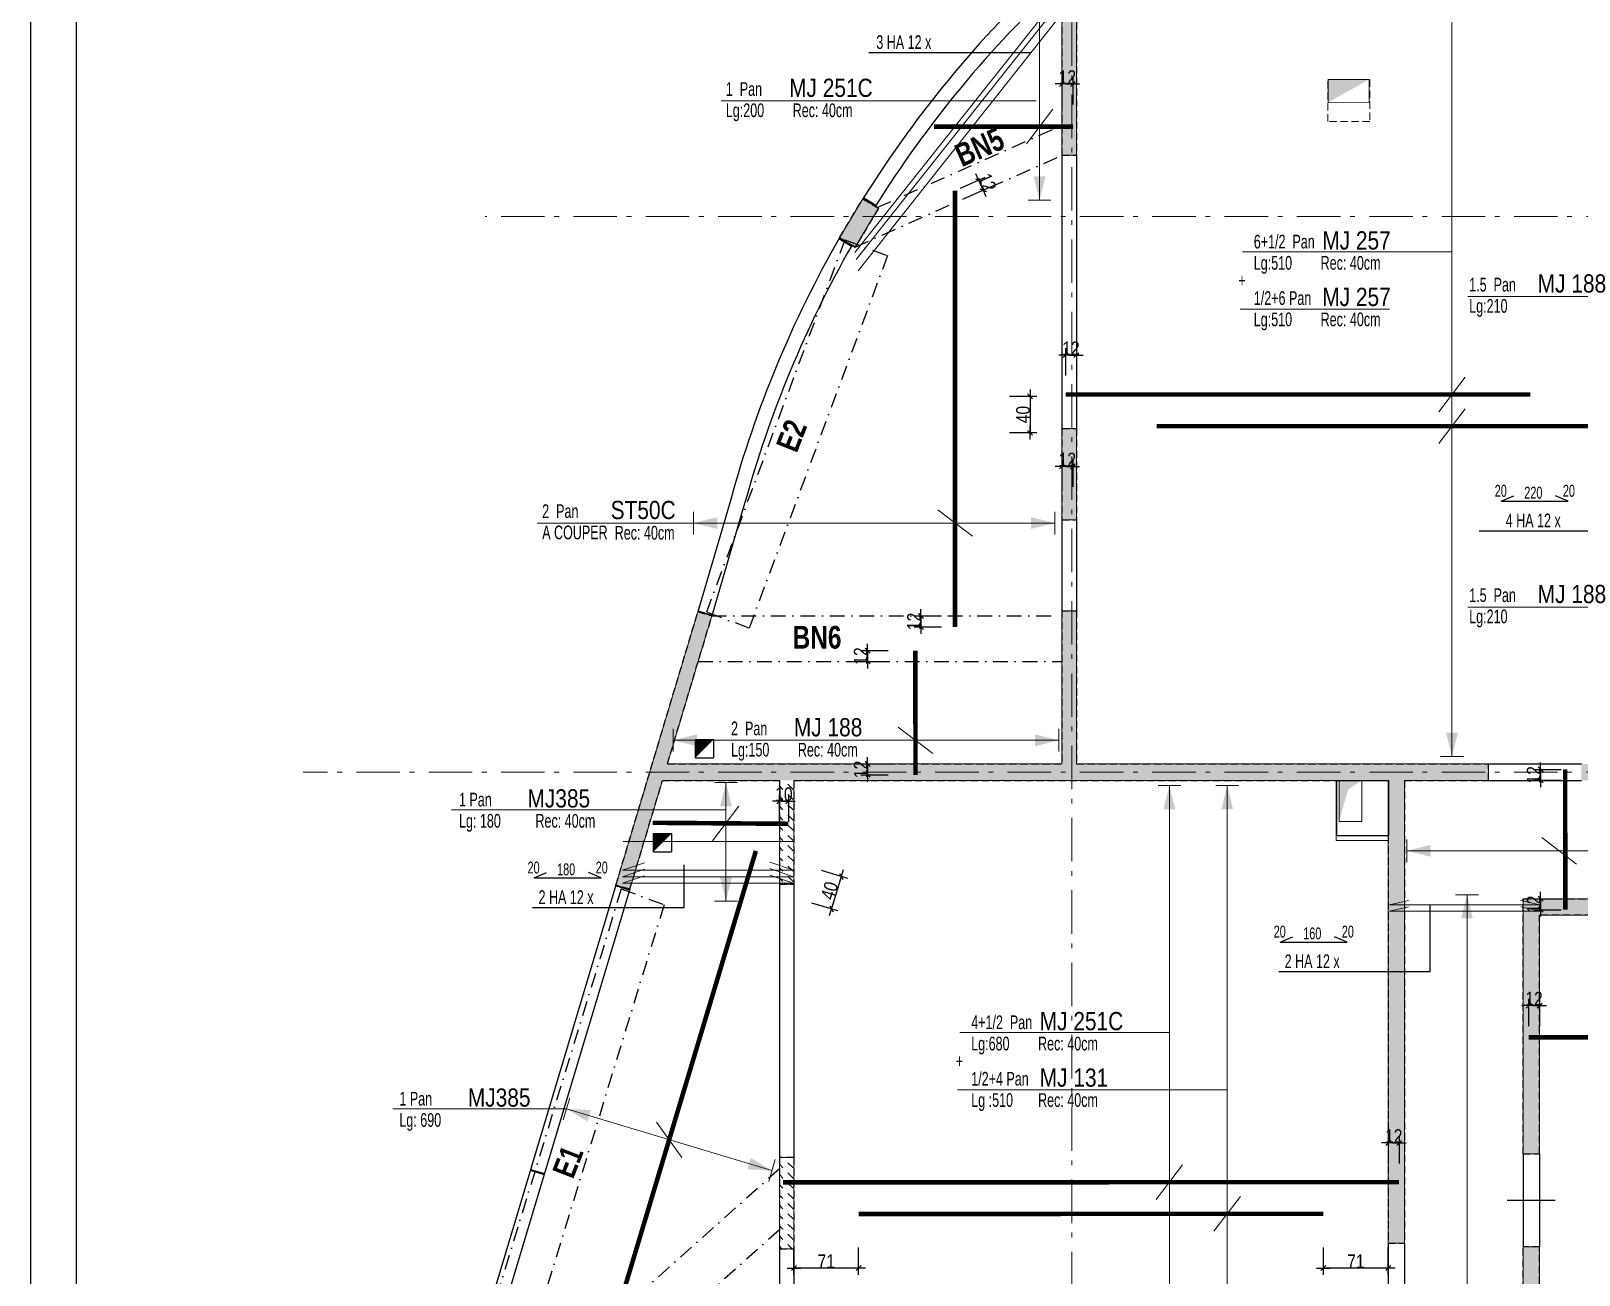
# Model space of a CAD drawing. Header units: centimetres. Extents: x 24964 to 31264, y 2319 to 6519.
# Drawn here: x 24964 to 26663, y 3739 to 5105 of the extents above; entities that cross this region are included whole.
import ezdxf
from ezdxf.enums import TextEntityAlignment as Align

# ---------------------------------------------------------------- set-up
doc = ezdxf.new("R2010")
doc.units = ezdxf.units.CM
doc.header["$LTSCALE"] = 12.7
doc.header["$PDMODE"] = 1
doc.header["$PDSIZE"] = -2
for name, pattern in [('CACHEX2', [19.05, 12.7, -6.35]), ('Style de ligne -6', [2.08328, 1.25, -0.41656, 0.13886, -0.27786]), ('TIRETPTX2', [50.8, 25.4, -12.7, 0, -12.7])]:
    doc.linetypes.add(name, pattern=pattern)
doc.layers.get('0').update_dxf_attribs({"lineweight": 5})
for name, color, linetype in [('01_ARMA_INF', 50, 'Continuous'), ('01_cote_gen', 4, 'Continuous'), ('01_linteaux', 2, 'Continuous'), ('01_murs_sup', 2, 'CACHEX2'), ('01_resv', 32, 'Continuous'), ('01_texte', 230, 'Continuous'), ('AA_COTES', 2, 'Continuous'), ('prlm-GT', 242, 'Continuous')]:
    doc.layers.add(name, color=color, linetype=linetype)
for name, color, linetype, lineweight in [('01_murs_coup', 5, 'Continuous', 60), ('01_résv', 32, 'Continuous', 9), ('B Général', 7, 'Continuous', 5)]:
    doc.layers.add(name, color=color, linetype=linetype, lineweight=lineweight)
doc.styles.add('impact', font='impact.ttf')
doc.styles.add('PATIO', font='ARIALN.TTF')
doc.styles.add('STYLE2', font='ARIALN.TTF')
doc.dimstyles.new('JB50', dxfattribs={"dimscale": 0.1, "dimtxt": 150, "dimasz": 15, "dimexe": 0.1, "dimexo": 0.1, "dimgap": 0.09, "dimtad": 1, "dimdec": 1, "dimdsep": 46, "dimtxsty": 'STYLE2', "dimblk1": 'BOND_G', "dimblk2": 'BOND_D', "dimsah": 1, "dimcen": 1.5, "dimdle": 0.01, "dimse1": 1, "dimse2": 1, "dimclrd": 4, "dimclre": 2, "dimclrt": 6, "dimazin": 2, "dimtfac": 2.333333, "dimtdec": 1, "dimtix": 1, "dimtmove": 2, "dimatfit": 3, "dimldrblk": 'BOND_G', "dimfxl": 1, "dimtolj": 1, "dimtzin": 0, "dimarcsym": 0})
pattern_1 = [(135, (22264.4976, -3966.91), (-11.22532, 9e-16), [7.9375, -7.9375])]

# ---------------------------------------------------------------- blocks, each defined once
blk = doc.blocks.new('BOND_G')
at = {"layer": 'AA_COTES', "color": 0}
for p, q in [((0, -5), (0, 15)), ((5, 0), (-5, 0)), ((1.8, 1.8), (-1.8, -1.8))]:
    blk.add_line(p, q, dxfattribs=at)
blk = doc.blocks.new('BOND_D')
at = {"layer": 'AA_COTES', "color": 0}
for p, q in [((5, 0), (-5, 0)), ((-1.8, -1.8), (1.8, 1.8)), ((0, 5), (0, -15))]:
    blk.add_line(p, q, dxfattribs=at)
blk = doc.blocks.new('*D2951')
at = {"color": 4, "lineweight": -2, "ltscale": 2, "transparency": 16777216}
for p, q in [((26097.9, 4749), (26096.4, 4749)), ((26111.4, 4749), (26099.4, 4749)), ((26112.9, 4749), (26114.4, 4749))]:
    blk.add_line(p, q, dxfattribs=at)
at = {"layer": 'Defpoints', "color": 0, "ltscale": 2, "transparency": 16777216}
for p in [(26099.4, 4749), (26111.4, 4740.5), (26099.4, 4734)]:
    blk.add_point(p, dxfattribs=at)
at = {"color": 4, "lineweight": -2, "ltscale": 2, "transparency": 16777216, "xscale": 1.5, "yscale": 1.5, "zscale": 1.5}
blk.add_blockref('BOND_D', (26099.4, 4749), dxfattribs=at)
at = {"color": 4, "lineweight": -2, "ltscale": 2, "transparency": 16777216, "xscale": 1.5, "yscale": 1.5, "zscale": 1.5, "rotation": 180}
blk.add_blockref('BOND_G', (26111.4, 4749), dxfattribs=at)
at = {"color": 6, "ltscale": 2, "transparency": 16777216, "insert": (26105.4, 4756.5), "char_height": 15, "attachment_point": 5, "style": 'STYLE2'}
blk.add_mtext('\\A1;12', dxfattribs=at)
blk = doc.blocks.new('*D2958')
at = {"color": 4, "lineweight": -2, "ltscale": 2, "transparency": 16777216}
for p, q in [((26620.6, 4295.9), (26620.6, 4297.4)), ((26620.6, 4294.4), (26620.6, 4282.4)), ((26620.6, 4280.9), (26620.6, 4279.4))]:
    blk.add_line(p, q, dxfattribs=at)
at = {"layer": 'Defpoints', "color": 0, "ltscale": 2, "transparency": 16777216}
for p in [(26620.6, 4282.4), (26653.7, 4294.4), (26669.7, 4282.4)]:
    blk.add_point(p, dxfattribs=at)
at = {"color": 4, "lineweight": -2, "ltscale": 2, "transparency": 16777216, "xscale": 1.5, "yscale": 1.5, "zscale": 1.5}
for name, p, rotation in [('BOND_G', (26620.6, 4294.4), 270), ('BOND_D', (26620.6, 4282.4), 90)]:
    blk.add_blockref(name, p, dxfattribs=dict(at, rotation=rotation))
at = {"color": 6, "ltscale": 2, "transparency": 16777216, "insert": (26613.1, 4288.4), "char_height": 15, "attachment_point": 5, "rotation": 90, "style": 'STYLE2'}
blk.add_mtext('\\A1;12', dxfattribs=at)
blk = doc.blocks.new('*D2959')
at = {"color": 4, "lineweight": -2, "ltscale": 2, "transparency": 16777216}
for p, q in [((26620.6, 4153.9), (26620.6, 4155.4)), ((26620.6, 4152.4), (26620.6, 4140.4)), ((26620.6, 4138.9), (26620.6, 4137.4))]:
    blk.add_line(p, q, dxfattribs=at)
at = {"layer": 'Defpoints', "color": 0, "ltscale": 2, "transparency": 16777216}
for p in [(26637.2, 4152.4), (26620.6, 4140.4), (26653.7, 4140.4)]:
    blk.add_point(p, dxfattribs=at)
at = {"color": 4, "lineweight": -2, "ltscale": 2, "transparency": 16777216, "xscale": 1.5, "yscale": 1.5, "zscale": 1.5}
for name, p, rotation in [('BOND_G', (26620.6, 4152.4), 270), ('BOND_D', (26620.6, 4140.4), 90)]:
    blk.add_blockref(name, p, dxfattribs=dict(at, rotation=rotation))
at = {"color": 6, "ltscale": 2, "transparency": 16777216, "insert": (26613.1, 4146.4), "char_height": 15, "attachment_point": 5, "rotation": 90, "style": 'STYLE2'}
blk.add_mtext('\\A1;12', dxfattribs=at)
blk = doc.blocks.new('*D2963')
at = {"color": 4, "lineweight": -2, "ltscale": 2, "transparency": 16777216}
for p, q in [((26452, 3884.5), (26450.5, 3884.5)), ((26465.5, 3884.5), (26453.5, 3884.5)), ((26467, 3884.5), (26468.5, 3884.5))]:
    blk.add_line(p, q, dxfattribs=at)
at = {"layer": 'Defpoints', "color": 0, "ltscale": 2, "transparency": 16777216}
for p in [(26453.5, 3884.5), (26453.5, 3860.7), (26465.5, 3841.4)]:
    blk.add_point(p, dxfattribs=at)
at = {"color": 4, "lineweight": -2, "ltscale": 2, "transparency": 16777216, "xscale": 1.5, "yscale": 1.5, "zscale": 1.5}
blk.add_blockref('BOND_D', (26453.5, 3884.5), dxfattribs=at)
at = {"color": 4, "lineweight": -2, "ltscale": 2, "transparency": 16777216, "xscale": 1.5, "yscale": 1.5, "zscale": 1.5, "rotation": 180}
blk.add_blockref('BOND_G', (26465.5, 3884.5), dxfattribs=at)
at = {"color": 6, "ltscale": 2, "transparency": 16777216, "insert": (26459.5, 3892), "char_height": 15, "attachment_point": 5, "style": 'STYLE2'}
blk.add_mtext('\\A1;12', dxfattribs=at)
blk = doc.blocks.new('*D2965')
at = {"color": 4, "lineweight": -2, "ltscale": 2, "transparency": 16777216}
blk.add_line((26452, 3747.1), (26383.9, 3747.1), dxfattribs=at)
at = {"layer": 'Defpoints', "color": 0, "ltscale": 2, "transparency": 16777216}
for p in [(26382.4, 3806.6), (26453.5, 3792.7), (26382.4, 3747.1)]:
    blk.add_point(p, dxfattribs=at)
at = {"color": 4, "lineweight": -2, "ltscale": 2, "transparency": 16777216, "xscale": 1.5, "yscale": 1.5, "zscale": 1.5, "rotation": 180}
blk.add_blockref('BOND_D', (26382.4, 3747.1), dxfattribs=at)
at = {"color": 4, "lineweight": -2, "ltscale": 2, "transparency": 16777216, "xscale": 1.5, "yscale": 1.5, "zscale": 1.5}
blk.add_blockref('BOND_G', (26453.5, 3747.1), dxfattribs=at)
at = {"color": 6, "ltscale": 2, "transparency": 16777216, "insert": (26418, 3754.6), "char_height": 15, "attachment_point": 5, "style": 'STYLE2'}
blk.add_mtext('\\A1;71', dxfattribs=at)
blk = doc.blocks.new('*D2966')
at = {"color": 4, "lineweight": -2, "ltscale": 2, "transparency": 16777216}
blk.add_line((25870.9, 3747.1), (25802.9, 3747.1), dxfattribs=at)
at = {"layer": 'Defpoints', "color": 0, "ltscale": 2, "transparency": 16777216}
for p in [(25872.4, 3806.5), (25801.4, 3795.4), (25801.4, 3747.1)]:
    blk.add_point(p, dxfattribs=at)
at = {"color": 4, "lineweight": -2, "ltscale": 2, "transparency": 16777216, "xscale": 1.5, "yscale": 1.5, "zscale": 1.5, "rotation": 180}
blk.add_blockref('BOND_D', (25801.4, 3747.1), dxfattribs=at)
at = {"color": 4, "lineweight": -2, "ltscale": 2, "transparency": 16777216, "xscale": 1.5, "yscale": 1.5, "zscale": 1.5}
blk.add_blockref('BOND_G', (25872.4, 3747.1), dxfattribs=at)
at = {"color": 6, "ltscale": 2, "transparency": 16777216, "insert": (25836.9, 3754.6), "char_height": 15, "attachment_point": 5, "style": 'STYLE2'}
blk.add_mtext('\\A1;71', dxfattribs=at)
blk = doc.blocks.new('*D2967')
at = {"color": 4, "lineweight": -2, "transparency": 16777216}
blk.add_line((26060.5, 4702.3), (26060.5, 4665.3), dxfattribs=at)
at = {"layer": 'Defpoints', "color": 0, "transparency": 16777216}
for p in [(26048.9, 4703.8), (26048.9, 4663.8), (26060.5, 4663.8)]:
    blk.add_point(p, dxfattribs=at)
at = {"color": 4, "lineweight": -2, "transparency": 16777216, "xscale": 1.5, "yscale": 1.5, "zscale": 1.5}
for name, p, rotation in [('BOND_G', (26060.5, 4703.8), 90), ('BOND_D', (26060.5, 4663.8), 270)]:
    blk.add_blockref(name, p, dxfattribs=dict(at, rotation=rotation))
at = {"color": 6, "transparency": 16777216, "insert": (26052.8, 4683.8), "char_height": 15, "attachment_point": 5, "rotation": 90, "style": 'STYLE2'}
blk.add_mtext('\\A1;40', dxfattribs=at)
blk = doc.blocks.new('*D2968')
at = {"color": 4, "lineweight": -2, "ltscale": 2, "transparency": 16777216}
for p, q in [((26093.9, 4626.9), (26092.4, 4626.9)), ((26107.4, 4626.9), (26095.4, 4626.9)), ((26108.9, 4626.9), (26110.4, 4626.9))]:
    blk.add_line(p, q, dxfattribs=at)
at = {"layer": 'Defpoints', "color": 0, "ltscale": 2, "transparency": 16777216}
for p in [(26095.4, 4626.9), (26095.4, 4597.6), (26107.4, 4590.6)]:
    blk.add_point(p, dxfattribs=at)
at = {"color": 4, "lineweight": -2, "ltscale": 2, "transparency": 16777216, "xscale": 1.5, "yscale": 1.5, "zscale": 1.5}
blk.add_blockref('BOND_D', (26095.4, 4626.9), dxfattribs=at)
at = {"color": 4, "lineweight": -2, "ltscale": 2, "transparency": 16777216, "xscale": 1.5, "yscale": 1.5, "zscale": 1.5, "rotation": 180}
blk.add_blockref('BOND_G', (26107.4, 4626.9), dxfattribs=at)
at = {"color": 6, "ltscale": 2, "transparency": 16777216, "insert": (26101.4, 4634.4), "char_height": 15, "attachment_point": 5, "style": 'STYLE2'}
blk.add_mtext('\\A1;12', dxfattribs=at)
blk = doc.blocks.new('*D2969')
at = {"color": 4, "lineweight": -2, "ltscale": 2, "transparency": 16777216}
for p, q in [((26093.9, 5046.6), (26092.4, 5046.6)), ((26107.4, 5046.6), (26095.4, 5046.6)), ((26108.9, 5046.6), (26110.4, 5046.6))]:
    blk.add_line(p, q, dxfattribs=at)
at = {"layer": 'Defpoints', "color": 0, "ltscale": 2, "transparency": 16777216}
for p in [(26095.4, 5046.6), (26095.4, 5031.4), (26107.4, 5031.4)]:
    blk.add_point(p, dxfattribs=at)
at = {"color": 4, "lineweight": -2, "ltscale": 2, "transparency": 16777216, "xscale": 1.5, "yscale": 1.5, "zscale": 1.5}
blk.add_blockref('BOND_D', (26095.4, 5046.6), dxfattribs=at)
at = {"color": 4, "lineweight": -2, "ltscale": 2, "transparency": 16777216, "xscale": 1.5, "yscale": 1.5, "zscale": 1.5, "rotation": 180}
blk.add_blockref('BOND_G', (26107.4, 5046.6), dxfattribs=at)
at = {"color": 6, "ltscale": 2, "transparency": 16777216, "insert": (26101.4, 5054.1), "char_height": 15, "attachment_point": 5, "style": 'STYLE2'}
blk.add_mtext('\\A1;12', dxfattribs=at)
blk = doc.blocks.new('*D2970')
at = {"color": 4, "lineweight": -2, "ltscale": 2, "transparency": 16777216}
for p, q in [((25940.7, 4464.3), (25940.7, 4465.8)), ((25940.7, 4462.8), (25940.7, 4450.8)), ((25940.7, 4449.3), (25940.7, 4447.8))]:
    blk.add_line(p, q, dxfattribs=at)
at = {"layer": 'Defpoints', "color": 0, "ltscale": 2, "transparency": 16777216}
for p in [(25940.7, 4450.8), (25956, 4462.8), (25978.2, 4450.8)]:
    blk.add_point(p, dxfattribs=at)
at = {"color": 4, "lineweight": -2, "ltscale": 2, "transparency": 16777216, "xscale": 1.5, "yscale": 1.5, "zscale": 1.5}
for name, p, rotation in [('BOND_G', (25940.7, 4462.8), 270), ('BOND_D', (25940.7, 4450.8), 90)]:
    blk.add_blockref(name, p, dxfattribs=dict(at, rotation=rotation))
at = {"color": 6, "ltscale": 2, "transparency": 16777216, "insert": (25933.1, 4456.8), "char_height": 15, "attachment_point": 5, "rotation": 90, "style": 'STYLE2'}
blk.add_mtext('\\A1;12', dxfattribs=at)
blk = doc.blocks.new('*D2971')
at = {"color": 4, "lineweight": -2, "ltscale": 2, "transparency": 16777216}
for p, q in [((26003.6, 4942.3), (26003, 4943.7)), ((26009.1, 4930), (26004.2, 4941)), ((26009.7, 4928.6), (26010.3, 4927.3))]:
    blk.add_line(p, q, dxfattribs=at)
at = {"layer": 'Defpoints', "color": 0, "ltscale": 2, "transparency": 16777216}
for p in [(25978.1, 4929.4), (26004.2, 4941), (25983, 4918.4)]:
    blk.add_point(p, dxfattribs=at)
at = {"color": 4, "lineweight": -2, "ltscale": 2, "transparency": 16777216, "xscale": 1.5, "yscale": 1.5, "zscale": 1.5}
for name, p, rotation in [('BOND_D', (26004.2, 4941), 293.9747985239198), ('BOND_G', (26009.1, 4930), 113.9747985239199)]:
    blk.add_blockref(name, p, dxfattribs=dict(at, rotation=rotation))
at = {"color": 6, "ltscale": 2, "transparency": 16777216, "insert": (26013.5, 4938.5), "char_height": 15, "attachment_point": 5, "rotation": 293.9748, "style": 'STYLE2'}
blk.add_mtext('\\A1;12', dxfattribs=at)
blk = doc.blocks.new('*D2972')
at = {"color": 4, "lineweight": -2, "ltscale": 2, "transparency": 16777216}
for p, q in [((25882.3, 4301.9), (25882.3, 4303.4)), ((25882.3, 4300.4), (25882.3, 4288.4)), ((25882.3, 4286.9), (25882.3, 4285.4))]:
    blk.add_line(p, q, dxfattribs=at)
at = {"layer": 'Defpoints', "color": 0, "ltscale": 2, "transparency": 16777216}
for p in [(25914.9, 4300.4), (25882.3, 4288.4), (25934.8, 4288.4)]:
    blk.add_point(p, dxfattribs=at)
at = {"color": 4, "lineweight": -2, "ltscale": 2, "transparency": 16777216, "xscale": 1.5, "yscale": 1.5, "zscale": 1.5}
for name, p, rotation in [('BOND_G', (25882.3, 4300.4), 270), ('BOND_D', (25882.3, 4288.4), 90)]:
    blk.add_blockref(name, p, dxfattribs=dict(at, rotation=rotation))
at = {"color": 6, "ltscale": 2, "transparency": 16777216, "insert": (25874.7, 4294.4), "char_height": 15, "attachment_point": 5, "rotation": 90, "style": 'STYLE2'}
blk.add_mtext('\\A1;12', dxfattribs=at)
blk = doc.blocks.new('*D2973')
at = {"color": 4, "lineweight": -2, "ltscale": 2, "transparency": 16777216}
for p, q in [((25882.3, 4426.3), (25882.3, 4427.8)), ((25882.3, 4424.8), (25882.3, 4412.8)), ((25882.3, 4411.3), (25882.3, 4409.8))]:
    blk.add_line(p, q, dxfattribs=at)
at = {"layer": 'Defpoints', "color": 0, "ltscale": 2, "transparency": 16777216}
for p in [(25934.7, 4424.8), (25882.3, 4412.8), (25922, 4412.8)]:
    blk.add_point(p, dxfattribs=at)
at = {"color": 4, "lineweight": -2, "ltscale": 2, "transparency": 16777216, "xscale": 1.5, "yscale": 1.5, "zscale": 1.5}
for name, p, rotation in [('BOND_G', (25882.3, 4424.8), 270), ('BOND_D', (25882.3, 4412.8), 90)]:
    blk.add_blockref(name, p, dxfattribs=dict(at, rotation=rotation))
at = {"color": 6, "ltscale": 2, "transparency": 16777216, "insert": (25874.7, 4418.8), "char_height": 15, "attachment_point": 5, "rotation": 90, "style": 'STYLE2'}
blk.add_mtext('\\A1;12', dxfattribs=at)
blk = doc.blocks.new('*D2977')
at = {"color": 4, "lineweight": -2, "ltscale": 2, "transparency": 16777216}
for p, q in [((26606, 4035.2), (26604.5, 4035.2)), ((26619.5, 4035.2), (26607.5, 4035.2)), ((26621, 4035.2), (26622.5, 4035.2))]:
    blk.add_line(p, q, dxfattribs=at)
at = {"layer": 'Defpoints', "color": 0, "ltscale": 2, "transparency": 16777216}
for p in [(26607.5, 4035.2), (26619.5, 4014.8), (26607.5, 4000.3)]:
    blk.add_point(p, dxfattribs=at)
at = {"color": 4, "lineweight": -2, "ltscale": 2, "transparency": 16777216, "xscale": 1.5, "yscale": 1.5, "zscale": 1.5}
blk.add_blockref('BOND_D', (26607.5, 4035.2), dxfattribs=at)
at = {"color": 4, "lineweight": -2, "ltscale": 2, "transparency": 16777216, "xscale": 1.5, "yscale": 1.5, "zscale": 1.5, "rotation": 180}
blk.add_blockref('BOND_G', (26619.5, 4035.2), dxfattribs=at)
at = {"color": 6, "ltscale": 2, "transparency": 16777216, "insert": (26613.5, 4042.8), "char_height": 15, "attachment_point": 5, "style": 'STYLE2'}
blk.add_mtext('\\A1;12', dxfattribs=at)
blk = doc.blocks.new('*D2988')
at = {"color": 4, "lineweight": -2, "ltscale": 2, "transparency": 16777216}
for p, q in [((25783.9, 4259.4), (25782.4, 4259.4)), ((25795.4, 4259.4), (25785.4, 4259.4)), ((25796.9, 4259.4), (25798.4, 4259.4))]:
    blk.add_line(p, q, dxfattribs=at)
at = {"layer": 'Defpoints', "color": 0, "ltscale": 2, "transparency": 16777216}
for p in [(25785.4, 4259.4), (25785.4, 4248.9), (25795.4, 4234.7)]:
    blk.add_point(p, dxfattribs=at)
at = {"color": 4, "lineweight": -2, "ltscale": 2, "transparency": 16777216, "xscale": 1.5, "yscale": 1.5, "zscale": 1.5}
blk.add_blockref('BOND_D', (25785.4, 4259.4), dxfattribs=at)
at = {"color": 4, "lineweight": -2, "ltscale": 2, "transparency": 16777216, "xscale": 1.5, "yscale": 1.5, "zscale": 1.5, "rotation": 180}
blk.add_blockref('BOND_G', (25795.4, 4259.4), dxfattribs=at)
at = {"color": 6, "ltscale": 2, "transparency": 16777216, "insert": (25790.4, 4267.1), "char_height": 15, "attachment_point": 5, "style": 'STYLE2'}
blk.add_mtext('\\A1;10', dxfattribs=at)
blk = doc.blocks.new('*D2991')
at = {"color": 4, "lineweight": -2, "ltscale": 2, "transparency": 16777216}
blk.add_line((25852.8, 4175.4), (25843, 4142.8), dxfattribs=at)
at = {"layer": 'Defpoints', "color": 0, "ltscale": 2, "transparency": 16777216}
for p in [(25759.7, 4204.9), (25749, 4169.4), (25842.5, 4141.3)]:
    blk.add_point(p, dxfattribs=at)
at = {"color": 4, "lineweight": -2, "ltscale": 2, "transparency": 16777216, "xscale": 1.5, "yscale": 1.5, "zscale": 1.5}
for name, p, rotation in [('BOND_G', (25853.2, 4176.9), 73.29469113489186), ('BOND_D', (25842.5, 4141.3), 253.2946911348919)]:
    blk.add_blockref(name, p, dxfattribs=dict(at, rotation=rotation))
at = {"color": 6, "ltscale": 2, "transparency": 16777216, "insert": (25840.5, 4161.3), "char_height": 15, "attachment_point": 5, "rotation": 73.2947, "style": 'STYLE2'}
blk.add_mtext('\\A1;40', dxfattribs=at)

msp = doc.modelspace()

# ---------------------------------------------------------------- hatches: boundary and pattern name
at = {"layer": '01_linteaux'}
h = msp.add_hatch(dxfattribs=at)
h.set_pattern_fill('DASH', color=256, scale=2.5, angle=135)
h.set_pattern_definition(pattern_1)
h.paths.add_polyline_path([(26889.02, 5488.37), (26889.02, 5495.43), (26888.86, 5504.38, 0.0587084), (26600.93, 5460.22), (26605.81, 5444.97, -0.0191623), (26697.46, 5466.49), (26697.46, 4625.44), (26906.46, 4625.44), (26906.46, 4300.39), (26665.46, 4300.39), (26665.46, 4282.39), (26924.46, 4282.39), (26924.46, 4330.39), (27099.46, 4330.39), (27099.46, 4533.39), (27264.46, 4533.39), (27264.46, 4330.39), (27284.46, 4330.39), (27284.46, 4555.39), (27264.46, 4555.39), (27264.46, 4549.39), (26924.46, 4549.39), (26924.46, 4889.39), (27264.46, 4889.39), (27264.46, 4688.39), (27299.46, 4688.39), (27299.46, 4708.39), (27284.46, 4708.39), (27284.46, 4909.39), (26906.46, 4909.39), (26906.46, 4643.44), (26717.46, 4643.44), (26717.46, 5470.21, -0.0351438)])
h.paths.add_polyline_path([(26997.46, 4529.39), (26997.46, 4350.39), (26924.46, 4350.39), (26924.46, 4529.39)], flags=16)
h.paths.add_polyline_path([(27079.46, 4529.39), (27079.46, 4350.39), (27015.46, 4350.39), (27015.46, 4529.39)], flags=16)
h = msp.add_hatch(dxfattribs=at)
h.set_pattern_fill('DASH', color=256, scale=2.5, angle=135)
h.set_pattern_definition(pattern_1)
h.paths.add_polyline_path([(26510.56, 5414.5), (26505.68, 5429.76, 0.053996), (26265.21, 5311.31), (26274.33, 5298.14, -0.0537335)])
h.paths.add_polyline_path([(26192.12, 5241.21), (26183.01, 5254.37, 0.0228439), (26095.45, 5181.87), (26095.45, 4968.4), (26111.45, 4968.4), (26111.45, 5174.76, -0.0212749)])
h.paths.add_polyline_path([(25894.21, 4910.33), (25877.07, 4920.63), (25851.32, 4877.76), (25868.47, 4867.46)])
h.paths.add_polyline_path([(26111.45, 4668.4), (26095.45, 4668.4), (26095.45, 4568.4), (26111.45, 4568.4)])
h.paths.add_polyline_path([(26111.45, 4468.4), (26095.45, 4468.4), (26095.45, 4300.39), (25662.66, 4300.39), (25711.42, 4462.82), (25696.1, 4467.42), (25606.07, 4167.5), (25621.39, 4162.9), (25657.26, 4282.39), (25785.42, 4282.39), (25801.42, 4282.39), (26453.46, 4282.39), (26453.46, 3774.39), (26471.46, 3774.39), (26471.46, 4282.39), (26563.46, 4282.39), (26563.46, 4300.39), (26111.45, 4300.39)])
h = msp.add_hatch(dxfattribs=at)
h.set_pattern_fill('DASH', color=256, scale=2.5, angle=135)
h.set_pattern_definition(pattern_1)
h.paths.add_polyline_path([(25801.42, 4282.39), (25785.42, 4282.39), (25785.42, 4168.4), (25801.42, 4168.4)])
h = msp.add_hatch(dxfattribs=at)
h.set_pattern_fill('DASH', color=256, scale=2.5, angle=135)
h.set_pattern_definition(pattern_1)
h.paths.add_polyline_path([(28472.46, 3617.39), (28456.46, 3617.39), (28456.46, 3541.39), (28353.46, 3541.39), (28353.46, 3525.39), (28472.46, 3525.39)])
h.paths.add_polyline_path([(27903.46, 3541.39), (27773.46, 3541.39), (27773.46, 3525.39), (27903.46, 3525.39)])
h.paths.add_polyline_path([(27673.46, 3541.39), (27467.46, 3541.39), (27467.46, 3884.39), (27094.46, 3884.39), (27094.46, 4134.39), (27696.46, 4134.39), (27696.46, 4152.39), (26601.46, 4152.39), (26601.46, 3872.39), (26619.46, 3872.39), (26619.46, 4134.39), (27076.46, 4134.39), (27076.46, 3866.39), (27449.46, 3866.39), (27449.46, 3541.39), (27386.46, 3541.39), (27386.46, 3525.39), (27449.46, 3525.39), (27449.46, 3525.39), (27465.46, 3525.39), (27465.46, 3525.39), (27673.46, 3525.39)])
h = msp.add_hatch(dxfattribs=at)
h.set_pattern_fill('DASH', color=256, scale=2.5, angle=135)
h.set_pattern_definition(pattern_1)
h.paths.add_polyline_path([(25801.42, 3868.4), (25785.42, 3868.4), (25785.42, 3768.4), (25801.42, 3768.4)])
h = msp.add_hatch(dxfattribs=at)
h.set_pattern_fill('DASH', color=256, scale=2.5, angle=135)
h.set_pattern_definition(pattern_1)
h.paths.add_polyline_path([(27188.46, 2792.39), (27172.46, 2792.39), (27172.46, 2592.4), (26619.46, 2592.4), (26619.46, 3770.39), (26601.46, 3770.39), (26601.46, 3228.48), (26471.46, 3228.48), (26471.46, 3265.39), (26453.46, 3265.39), (26453.46, 3210.48), (26601.46, 3210.48), (26601.46, 2852.4), (26408.46, 2852.14), (26408.46, 2836.14), (26601.46, 2836.4), (26601.46, 2576.4), (27188.46, 2576.4)])
at = {"layer": '01_résv'}
h = msp.add_hatch(dxfattribs=at)
h.set_pattern_fill('ANSI31', color=256)
h.set_pattern_definition([(45, (22264.6025, -1.931), (-2.245064, 2.245064), [])])
h.paths.add_polyline_path([(26846.94, 4116.88), (26806.94, 4116.88), (26806.94, 4106.88), (26846.94, 4106.88)])
h.paths.add_polyline_path([(27107.8, 4112.09), (27107.8, 4052.09), (27117.8, 4052.09), (27117.8, 4112.09)])
h.paths.add_polyline_path([(25791.36, 2612.4), (25868.44, 2612.4), (25868.44, 2602.4), (25791.63, 2602.4)])
h.paths.add_polyline_path([(27479.64, 4389.46), (27479.64, 4419.46), (27489.64, 4419.46), (27489.64, 4389.46)])
h.paths.add_polyline_path([(26376.01, 3400.48), (26196.01, 3400.48), (26196.01, 3410.48), (26376.01, 3410.48)])
h.paths.add_polyline_path([(26112.52, 3339.46), (26112.52, 3369.46), (26102.52, 3369.46), (26102.52, 3339.46)])
edge = h.paths.add_edge_path()
edge.add_line((26896.57, 4572.54), (26896.57, 4502.54))
edge.add_line((26896.57, 4502.54), (26886.57, 4502.54))
edge.add_line((26886.57, 4502.54), (26886.57, 4572.53))
edge.add_line((26886.57, 4572.53), (26896.57, 4572.53))

# ---------------------------------------------------------------- linework, layer by layer
at = {"layer": '01_ARMA_INF', "linetype": 'Continuous', "lineweight": 0, "const_width": 5, "flags": 128}
for points in [[(25955.17, 4999.75), (26107.45, 4999.86)], [(25978.14, 4929.37), (25978.22, 4450.82)], [(26099.45, 4705.8), (26609.45, 4705.88)], [(26199.36, 4671.02), (26709.46, 4671.1)], [(25934.73, 4424.82), (25934.75, 4288.39)], [(26647.66, 4294.39), (26647.69, 4140.39)], [(25646.42, 4235.81), (25795.42, 4234.69)], [(25562.2, 3547.01), (25759.65, 4204.93)], [(26607.46, 4000.32), (27088.46, 4000.39)], [(25789.42, 3841.29), (26465.46, 3841.38)], [(25872.44, 3806.55), (26382.44, 3806.63)]]:
    msp.add_lwpolyline(points, dxfattribs=at)
at = {"layer": '01_cote_gen'}
msp.add_line((24964.29, 2318.88), (24964.29, 6518.88), dxfattribs=at)
at = {"layer": '01_linteaux', "linetype": 'TIRETPTX2', "ltscale": 0.05}
for p, q in [((25892.86, 4911.14), (26095.45, 5001.24)), ((25868.47, 4867.46), (26095.45, 4968.4)), ((25857.28, 4875.62), (25705.46, 4466.97)), ((25857.28, 4875.62), (25904.15, 4858.2)), ((25904.15, 4858.2), (25752.33, 4449.56)), ((25752.33, 4449.56), (25705.46, 4466.97)), ((25711.42, 4462.82), (26095.45, 4462.82)), ((25696.41, 4412.82), (26095.45, 4412.82)), ((25611.99, 4163.32), (25426.25, 3555.85)), ((25611.99, 4163.32), (25658.86, 4145.91)), ((25658.86, 4145.91), (25473.12, 3538.43)), ((25785.42, 3856.19), (25435.43, 3543.39)), ((25785.42, 3789.13), (25509.34, 3542.39))]:
    msp.add_line(p, q, dxfattribs=at)
at = {"layer": '01_linteaux'}
for p, q in [((26095.45, 4968.4), (26095.45, 4668.4)), ((26111.45, 4968.4), (26111.45, 4668.4)), ((25891.31, 4913.24), (25877.58, 4921.48)), ((25850.81, 4876.91), (25864.55, 4868.65)), ((25732.03, 4590.63), (25696.05, 4467.43)), ((25747.36, 4586.03), (25711.38, 4462.83)), ((26095.45, 4568.4), (26095.45, 4468.4)), ((26111.45, 4568.4), (26111.45, 4468.4)), ((25696.38, 4468.38), (25711.71, 4463.78)), ((26563.46, 4300.39), (26665.46, 4300.39)), ((26563.46, 4282.39), (26665.46, 4282.39)), ((25606.07, 4167.5), (25418.42, 3542.39)), ((25621.39, 4162.9), (25435.13, 3542.39)), ((25621.1, 4161.94), (25605.78, 4166.54)), ((25785.42, 4168.4), (25785.42, 3868.4)), ((25801.42, 4168.4), (25801.42, 3868.4)), ((26601.46, 3872.39), (26601.46, 3770.39)), ((26619.46, 3872.39), (26619.46, 3770.39)), ((25512.1, 3854.46), (25527.42, 3849.86)), ((25512.39, 3855.42), (25527.71, 3850.82)), ((26636.82, 3821.39), (26583.91, 3821.39)), ((26453.46, 3774.39), (26453.46, 3672.39)), ((26471.46, 3774.39), (26471.46, 3672.39)), ((25785.42, 3768.4), (25785.42, 3668.4)), ((25801.42, 3768.4), (25801.42, 3668.4))]:
    msp.add_line(p, q, dxfattribs=at)
for centre, radius, start, end in [((26932.26, 4260.41), 1244.73, 132.24354, 147.9663), ((26932.26, 4260.41), 1228.73, 132.92478, 147.9663), ((26931.42, 4260.67), 1243.96, 150.25949, 164.61784), ((26931.42, 4260.67), 1227.96, 150.27554, 164.63513)]:
    msp.add_arc(centre, radius, start, end, dxfattribs=at)
at = {"layer": '01_murs_coup', "linetype": 'Continuous', "lineweight": 18}
for p, q in [((26095.45, 5181.87), (26095.45, 4968.4)), ((26111.45, 5174.76), (26111.45, 4968.4)), ((26095.45, 4968.4), (26111.45, 4968.4)), ((25851.32, 4877.76), (25877.07, 4920.63)), ((25894.21, 4910.33), (25868.47, 4867.46)), ((25877.07, 4920.63), (25894.21, 4910.33)), ((25894.21, 4910.33), (25877.07, 4920.63)), ((25868.47, 4867.46), (25851.32, 4877.76)), ((25851.32, 4877.76), (25868.47, 4867.46)), ((26095.45, 4668.4), (26095.45, 4568.4)), ((26095.45, 4668.4), (26111.45, 4668.4)), ((26111.45, 4668.4), (26111.45, 4568.4)), ((26095.45, 4568.4), (26111.45, 4568.4)), ((25606.07, 4167.5), (25696.1, 4467.42)), ((25696.1, 4467.42), (25711.42, 4462.82)), ((26095.45, 4468.4), (26095.45, 4300.39)), ((26095.45, 4468.4), (26111.45, 4468.4)), ((26111.45, 4468.4), (26111.45, 4300.39)), ((25662.66, 4300.39), (25711.42, 4462.82)), ((25662.66, 4300.39), (26095.45, 4300.39)), ((26111.45, 4300.39), (26563.46, 4300.39)), ((26563.46, 4282.39), (26563.46, 4300.39)), ((25621.39, 4162.9), (25657.26, 4282.39)), ((25657.26, 4282.39), (25785.42, 4282.39)), ((25785.42, 4282.39), (25785.42, 4168.4)), ((25801.42, 4282.39), (25801.42, 4168.4)), ((25801.42, 4282.39), (26453.46, 4282.39)), ((26453.46, 4282.39), (26453.46, 3774.39)), ((26453.46, 4282.39), (26453.46, 3774.39)), ((26471.46, 4282.39), (26471.46, 3774.39)), ((26471.46, 4282.39), (26471.46, 3774.39)), ((26471.46, 4282.39), (26563.46, 4282.39)), ((25621.39, 4162.9), (25606.07, 4167.5)), ((25785.42, 4168.4), (25801.42, 4168.4)), ((26601.46, 4152.39), (27696.86, 4152.39)), ((26601.46, 3872.39), (26601.46, 4152.39)), ((26619.46, 3872.39), (26619.46, 4134.39)), ((27076.46, 4134.39), (26619.46, 4134.39)), ((25785.42, 3868.4), (25785.42, 3768.4)), ((25785.42, 3868.4), (25801.42, 3868.4)), ((25801.42, 3868.4), (25801.42, 3768.4)), ((26601.46, 3872.39), (26619.46, 3872.39)), ((26453.46, 3774.39), (26471.46, 3774.39)), ((25785.42, 3768.4), (25801.42, 3768.4)), ((26619.46, 3770.39), (26601.46, 3770.39)), ((26601.46, 3228.38), (26601.46, 3770.39)), ((26619.46, 2592.4), (26619.46, 3770.39))]:
    msp.add_line(p, q, dxfattribs=at)
at = {"layer": '01_murs_sup', "ltscale": 0.05}
for p, q in [((26095.45, 5181.87), (26095.45, 4968.4)), ((26111.45, 5174.76), (26111.45, 4968.4)), ((26095.45, 4968.4), (26111.45, 4968.4)), ((25851.32, 4877.76), (25877.07, 4920.63)), ((25894.21, 4910.33), (25868.47, 4867.46)), ((25877.07, 4920.63), (25894.21, 4910.33)), ((25894.21, 4910.33), (25877.07, 4920.63)), ((25868.47, 4867.46), (25851.32, 4877.76)), ((25851.32, 4877.76), (25868.47, 4867.46)), ((26095.45, 4668.4), (26095.45, 4568.4)), ((26095.45, 4668.4), (26111.45, 4668.4)), ((26111.45, 4668.4), (26111.45, 4568.4)), ((26095.45, 4568.4), (26111.45, 4568.4)), ((25606.07, 4167.5), (25696.1, 4467.42)), ((25696.1, 4467.42), (25711.42, 4462.82)), ((26095.45, 4468.4), (26095.45, 4300.39)), ((26095.45, 4468.4), (26111.45, 4468.4)), ((26111.45, 4468.4), (26111.45, 4300.39)), ((25662.66, 4300.39), (25711.42, 4462.82)), ((25662.66, 4300.39), (26095.45, 4300.39)), ((26111.45, 4300.39), (26563.46, 4300.39)), ((26563.46, 4282.39), (26563.46, 4300.39)), ((25621.39, 4162.9), (25657.26, 4282.39)), ((25657.26, 4282.39), (25785.42, 4282.39)), ((25785.42, 4282.39), (25785.42, 4168.4)), ((25801.42, 4282.39), (25801.42, 4168.4)), ((25801.42, 4282.39), (26453.46, 4282.39)), ((26453.46, 4282.39), (26453.46, 3774.39)), ((26453.46, 4282.39), (26453.46, 3774.39)), ((26471.46, 4282.39), (26471.46, 3774.39)), ((26471.46, 4282.39), (26471.46, 3774.39)), ((26471.46, 4282.39), (26563.46, 4282.39)), ((25621.39, 4162.9), (25606.07, 4167.5)), ((25785.42, 4168.4), (25801.42, 4168.4)), ((26601.46, 4152.39), (27696.46, 4152.39)), ((26601.46, 3872.39), (26601.46, 4152.39)), ((26619.46, 3872.39), (26619.46, 4134.39)), ((27076.46, 4134.39), (26619.46, 4134.39)), ((25785.42, 3868.4), (25785.42, 3768.4)), ((25801.42, 3868.4), (25785.42, 3868.4)), ((25801.42, 3868.4), (25801.42, 3768.4)), ((26601.46, 3872.39), (26619.46, 3872.39)), ((26453.46, 3774.39), (26471.46, 3774.39)), ((25785.42, 3768.4), (25801.42, 3768.4)), ((26619.46, 3770.39), (26601.46, 3770.39)), ((26601.46, 3228.38), (26601.46, 3770.39)), ((26619.46, 2592.4), (26619.46, 3770.39))]:
    msp.add_line(p, q, dxfattribs=at)
at = {"layer": '01_resv'}
for p, q in [((25693.24, 4307.25), (25693.24, 4327.25)), ((25693.24, 4327.25), (25713.24, 4327.25)), ((25713.24, 4327.25), (25713.24, 4307.25)), ((25693.24, 4307.25), (25713.24, 4307.25)), ((25647.26, 4204.07), (25647.26, 4224.07)), ((25647.26, 4224.07), (25667.26, 4224.07)), ((25667.26, 4224.07), (25667.26, 4204.07)), ((25647.26, 4204.07), (25667.26, 4204.07))]:
    msp.add_line(p, q, dxfattribs=at)
for points in [[(25693.24, 4307.25), (25693.24, 4327.25), (25713.24, 4327.25)], [(25647.26, 4204.07), (25647.26, 4224.07), (25667.26, 4224.07)]]:
    msp.add_solid(points, dxfattribs=at)
at = {"layer": '01_résv'}
for p, q in [((26387.45, 5051.44), (26432.44, 5051.44)), ((26387.45, 5026.34), (26387.45, 5051.44)), ((26432.44, 5051.44), (26432.44, 5026.51)), ((26432.44, 5026.51), (26387.45, 5026.34)), ((26396.45, 4282.39), (26396.45, 4216.39)), ((26399.49, 4282.35), (26424.49, 4282.35)), ((26399.49, 4237.35), (26399.49, 4282.35)), ((26424.49, 4282.35), (26424.49, 4237.35)), ((26424.49, 4237.35), (26399.49, 4237.35)), ((26453.46, 4216.39), (26396.45, 4216.39))]:
    msp.add_line(p, q, dxfattribs=at)
at = {"layer": '01_résv', "linetype": 'CACHEX2', "ltscale": 0.05}
msp.add_lwpolyline([(26387.35, 5051.44), (26433.4, 5051.44), (26433.4, 5005.44), (26387.35, 5005.44)], close=True, dxfattribs=at)
at = {"layer": '01_résv'}
for points in [[(26387.45, 5026.34), (26387.45, 5051.44), (26432.44, 5051.44)], [(26399.49, 4237.35), (26399.49, 4282.35), (26409.49, 4272.35)], [(26399.49, 4282.35), (26424.49, 4282.35), (26409.49, 4272.35)]]:
    msp.add_solid(points, dxfattribs=at)
at = {"layer": '01_texte'}
for p, q in [((25014.29, 2368.88), (25014.29, 6476.69)), ((26577.47, 4588.68), (26591.29, 4594.51)), ((26577.47, 4588.68), (26650.97, 4588.68)), ((26650.97, 4588.68), (26637.15, 4594.51)), ((25516.28, 4175.24), (25530.1, 4181.07)), ((25589.79, 4175.24), (25575.97, 4181.07)), ((25516.28, 4175.24), (25589.79, 4175.24)), ((26334.93, 4104.94), (26348.75, 4110.77)), ((26408.44, 4104.94), (26394.62, 4110.77)), ((26334.93, 4104.94), (26408.44, 4104.94))]:
    msp.add_line(p, q, dxfattribs=at)
at = {"layer": '01_texte', "linetype": 'Continuous', "lineweight": 0}
for p, q in [((26523.42, 4308.6), (26523.42, 5445.96)), ((25868.22, 4861.49), (26108.73, 5164.99)), ((25869.74, 4853.9), (26110.25, 5157.4)), ((26070.93, 4918.99), (26070.93, 5158.99)), ((25871.89, 4841.7), (26112.4, 5145.2)), ((26067.05, 5028.07), (25721.66, 5028.07)), ((26056.43, 4980.8), (26085.44, 5018.87)), ((26058.45, 4918.99), (26083.41, 4918.99)), ((26293.5, 4862.5), (26523.42, 4862.5)), ((26785.09, 4813.36), (26540.89, 4813.36)), ((26291, 4799.5), (26455, 4799.5)), ((26508.91, 4686.81), (26537.92, 4724.88)), ((26508.91, 4652.01), (26537.92, 4690.08)), ((25691.22, 4577.24), (25691.22, 4552.28)), ((25959.14, 4579.27), (25997.21, 4550.26)), ((26087.77, 4577.24), (26087.77, 4552.28)), ((25691.22, 4564.76), (25519.84, 4564.76)), ((25691.22, 4564.76), (26087.77, 4564.76)), ((26785.09, 4472.59), (26540.89, 4472.59)), ((25668.85, 4338.82), (25668.85, 4313.86)), ((25915.71, 4340.85), (25953.78, 4311.84)), ((26092.19, 4338.82), (26092.19, 4313.86)), ((25668.85, 4326.34), (26092.19, 4326.34)), ((26510.94, 4308.6), (26535.9, 4308.6)), ((25714.39, 4279.87), (25739.35, 4279.87)), ((25726.87, 4279.87), (25726.87, 4149.67)), ((26200.91, 4276.71), (26225.87, 4276.71)), ((26213.39, 3508.12), (26213.39, 4276.71)), ((26264.33, 4276.71), (26289.29, 4276.71)), ((26276.81, 3508.12), (26276.81, 4276.71)), ((25425.56, 4250.14), (25726.87, 4250.14)), ((25712.02, 4215.85), (25741.03, 4253.92)), ((25614.07, 4215.21), (25801.42, 4215.21)), ((26473.76, 4217.53), (26473.76, 4192.57)), ((26622.13, 4219.56), (26660.2, 4190.55)), ((26473.76, 4205.05), (26970.62, 4205.05)), ((25613.42, 4183.85), (25637.45, 4191.97)), ((25613.42, 4176.62), (25637.45, 4184.74)), ((25613.42, 4183.85), (25800.77, 4183.85)), ((25800.77, 4183.85), (25775.13, 4192.69)), ((25800.77, 4176.62), (25775.13, 4185.46)), ((25613.42, 4169.39), (25637.45, 4177.51)), ((25613.42, 4176.62), (25800.77, 4176.62)), ((25613.42, 4169.39), (25800.77, 4169.39)), ((25800.77, 4169.39), (25775.13, 4178.23)), ((25714.39, 4149.67), (25739.35, 4149.67)), ((26454.97, 4145.87), (26475.76, 4150.51)), ((26454.97, 4145.87), (26619.64, 4145.87)), ((26527.44, 4156.9), (26552.4, 4156.9)), ((26539.92, 4156.9), (26539.92, 3233.16)), ((26619.64, 4145.87), (26598.85, 4150.51)), ((26454.97, 4138.79), (26475.76, 4143.43)), ((26454.97, 4138.79), (26619.64, 4138.79)), ((26619.64, 4138.79), (26598.85, 4143.43)), ((25983.47, 4005.72), (26213.39, 4005.72)), ((25980.97, 3942.72), (26276.81, 3942.72)), ((25548.19, 3909.89), (25555.37, 3933.8)), ((25551.78, 3921.84), (25361.19, 3921.84)), ((25777.29, 3854.15), (25551.78, 3921.84)), ((25678.6, 3868.63), (25650.47, 3907.36)), ((25773.7, 3842.19), (25780.88, 3866.1)), ((26198.88, 3822.3), (26227.89, 3860.37)), ((26262.3, 3787.5), (26291.31, 3825.57))]:
    msp.add_line(p, q, dxfattribs=at)
at = {"layer": '01_texte', "ltscale": 200}
for p, q in [((25883.7, 5081.18), (26061.67, 5081.18)), ((26553.08, 4556.27), (26724.19, 4556.27)), ((25680.91, 4142.83), (25680.91, 4189.67)), ((26499.56, 4072.53), (26499.56, 4145.87)), ((25514.68, 4142.83), (25680.91, 4142.83)), ((26333.33, 4072.53), (26499.56, 4072.53))]:
    msp.add_line(p, q, dxfattribs=at)
at = {"layer": '01_texte', "linetype": 'Continuous', "lineweight": 0}
for points in [[(26070.93, 4918.99), (26064.47, 4945.09), (26070.93, 4945.09)], [(26070.93, 4918.99), (26077.39, 4945.09), (26070.93, 4945.09)], [(25691.22, 4564.76), (25717.32, 4571.22), (25717.32, 4564.76)], [(26087.77, 4564.76), (26061.68, 4571.22), (26061.68, 4564.76)], [(25691.22, 4564.76), (25717.32, 4558.3), (25717.32, 4564.76)], [(26087.77, 4564.76), (26061.68, 4558.3), (26061.68, 4564.76)], [(25668.85, 4326.34), (25694.95, 4332.8), (25694.95, 4326.34)], [(26092.19, 4326.34), (26066.09, 4332.8), (26066.09, 4326.34)], [(26523.42, 4308.6), (26516.96, 4334.69), (26523.42, 4334.69)], [(26523.42, 4308.6), (26529.88, 4334.69), (26523.42, 4334.69)], [(25668.85, 4326.34), (25694.95, 4319.88), (25694.95, 4326.34)], [(26092.19, 4326.34), (26066.09, 4319.88), (26066.09, 4326.34)], [(25726.87, 4279.87), (25720.41, 4253.78), (25726.87, 4253.78)], [(25726.87, 4279.87), (25733.33, 4253.78), (25726.87, 4253.78)], [(26213.39, 4276.71), (26206.93, 4250.62), (26213.39, 4250.62)], [(26213.39, 4276.71), (26219.85, 4250.62), (26213.39, 4250.62)], [(26276.81, 4276.71), (26270.35, 4250.62), (26276.81, 4250.62)], [(26276.81, 4276.71), (26283.27, 4250.62), (26276.81, 4250.62)], [(26473.76, 4205.05), (26499.86, 4211.51), (26499.86, 4205.05)], [(26473.76, 4205.05), (26499.86, 4198.59), (26499.86, 4205.05)], [(25726.87, 4149.67), (25720.41, 4175.76), (25726.87, 4175.76)], [(25726.87, 4149.67), (25733.33, 4175.76), (25726.87, 4175.76)], [(26539.92, 4156.9), (26533.46, 4130.81), (26539.92, 4130.81)], [(26539.92, 4156.9), (26546.38, 4130.81), (26539.92, 4130.81)], [(25551.78, 3921.84), (25578.63, 3920.53), (25576.77, 3914.34)], [(25551.78, 3921.84), (25574.91, 3908.15), (25576.77, 3914.34)], [(25777.29, 3854.15), (25750.44, 3855.46), (25752.3, 3861.65)], [(25777.29, 3854.15), (25754.15, 3867.84), (25752.3, 3861.65)]]:
    msp.add_solid(points, dxfattribs=at)
at = {"layer": 'B Général', "color": 1, "linetype": 'Style de ligne -6', "lineweight": 13, "ltscale": 3, "true_color": 0xff0000}
for p, q in [((26106.4, 2447.23), (26106.4, 5533.75)), ((30131.53, 4901.31), (25462.58, 4901.31)), ((30131.53, 4291.31), (25262.8, 4291.31))]:
    msp.add_line(p, q, dxfattribs=at)
at = {"layer": 'B Général', "color": 7, "linetype": 'Continuous', "lineweight": 18}
msp.add_line((26471.46, 4282.39), (26563.46, 4282.39), dxfattribs=at)
at = {"layer": 'prlm-GT'}
msp.add_lwpolyline([(26396.93, 4282.36), (26453.94, 4282.39), (26453.94, 4221.39), (26396.93, 4221.39)], close=True, dxfattribs=at)

# ---------------------------------------------------------------- texts
at = {"layer": '01_texte', "ltscale": 5, "style": 'PATIO', "width": 0.8}
for s, height, p in [('3 HA 12 x  ', 15, (25891.81, 5085.04)), ('1  Pan', 15, (25726.71, 5033.6)), ('Lg:200', 15, (25726.71, 5010.27)), ('Rec: 40cm', 15, (25800.05, 5010.27)), ('6+1/2  Pan', 15, (26305.97, 4866.14)), ('Lg:510', 15, (26305.97, 4842.81)), ('Rec: 40cm', 15, (26379.3, 4842.81)), ('+', 15, (26288.98, 4823.64)), ('1.5  Pan', 15, (26542.33, 4818.9)), ('1/2+6 Pan', 15, (26305.98, 4804.14)), ('Lg:210', 15, (26542.33, 4795.56)), ('Lg:510', 15, (26305.98, 4780.81)), ('20', 13, (26570.34, 4593.63)), ('220', 13, (26602.76, 4591.65)), ('20', 13, (26645.08, 4593.63)), ('2  Pan', 15, (25525.22, 4570.3)), ('4 HA 12 x  ', 15, (26582.38, 4560.13)), ('A COUPER', 15, (25525.22, 4546.96)), ('Rec: 40cm', 15, (25604.8, 4546.62)), ('1.5  Pan', 15, (26542.33, 4478.12)), ('Lg:210', 15, (26542.33, 4454.79)), ('2  Pan', 15, (25732.42, 4331.88)), ('Lg:150', 15, (25732.42, 4308.54)), ('Rec: 40cm', 15, (25805.75, 4308.54)), ('1 Pan', 15, (25433.95, 4253.78)), ('Lg: 180', 15, (25433.95, 4230.45)), ('Rec: 40cm', 15, (25517.82, 4230.45)), ('20', 13, (25509.15, 4180.19)), ('180', 13, (25541.57, 4178.21)), ('20', 13, (25583.9, 4180.19)), ('2 HA 12 x  ', 15, (25521.19, 4146.69)), ('20', 13, (26327.8, 4109.89)), ('160', 13, (26360.22, 4107.91)), ('20', 13, (26402.55, 4109.89)), ('2 HA 12 x  ', 15, (26339.84, 4076.39)), ('4+1/2  Pan', 15, (25995.93, 4009.36)), ('Lg:680', 15, (25995.93, 3986.03)), ('Rec: 40cm', 15, (26069.27, 3986.03)), ('+', 15, (25978.95, 3966.86)), ('1/2+4 Pan', 15, (25995.95, 3947.36)), ('1 Pan', 15, (25368.51, 3925.49)), ('Lg :510', 15, (25995.95, 3924.03)), ('Lg: 690', 15, (25368.51, 3902.15))]:
    msp.add_text(s, height=height, dxfattribs=at).set_placement(p)
at = {"layer": '01_texte', "ltscale": 5, "style": 'PATIO'}
for s, p in [('MJ 251C', (25796.15, 5032.4)), ('MJ 257', (26381.09, 4864.94)), ('MJ 188', (26617.46, 4817.69)), ('ST50C', (25600.35, 4569.09)), ('MJ 188', (26617.46, 4476.92)), ('MJ 188', (25801.33, 4330.67)), ('MJ385', (25509.07, 4252.58)), ('MJ 251C', (26071.06, 4008.15)), ('MJ385', (25443.64, 3924.28))]:
    msp.add_text(s, height=20, dxfattribs=at).set_placement(p)
at = {"layer": '01_texte', "style": 'impact'}
for s, rotation, p in [('BN5', 23.9748, (26013.18, 4959.23)), ('E2', 68.64495, (25817.38, 4653.37)), ('E1', 68.64495, (25571.93, 3856.47))]:
    msp.add_text(s, height=25, rotation=rotation, dxfattribs=at).set_placement(p, align=Align.BOTTOM_CENTER)
at = {"layer": '01_texte', "linetype": 'Continuous', "lineweight": 0, "style": 'PATIO'}
for s, p in [('MJ 257', (26381.11, 4802.94)), ('MJ 131', (26071.08, 3946.15))]:
    msp.add_text(s, height=20, dxfattribs=at).set_placement(p)
at = {"layer": '01_texte', "linetype": 'Continuous', "lineweight": 0, "style": 'PATIO', "width": 0.8}
for p in [(26379.32, 4780.81), (26069.28, 3924.03)]:
    msp.add_text('Rec: 40cm', height=15, dxfattribs=at).set_placement(p)
at = {"layer": '01_texte', "style": 'impact'}
msp.add_text('BN6', height=25, dxfattribs=at).set_placement((25826.77, 4419.45), align=Align.BOTTOM_CENTER)

# ---------------------------------------------------------------- dimensions: what is measured, and where the dimension line sits
at = {"ltscale": 2}
for base, p1, p2, picture, middle in [((26095.45, 5046.56), (26107.45, 5031.38), (26095.45, 5031.38), '*D2969', (26101.45, 5054.1)), ((26099.45, 4749), (26111.45, 4740.5), (26099.45, 4734), '*D2951', (26105.45, 4756.54)), ((26095.45, 4626.9), (26107.45, 4590.57), (26095.45, 4597.64), '*D2968', (26101.45, 4634.44)), ((25785.42, 4259.45), (25795.42, 4234.69), (25785.42, 4248.92), '*D2988', (25790.42, 4267.11)), ((26607.46, 4035.21), (26619.46, 4014.78), (26607.46, 4000.32), '*D2977', (26613.46, 4042.75)), ((26453.46, 3884.49), (26465.46, 3841.38), (26453.46, 3860.71), '*D2963', (26459.46, 3892.03)), ((25801.42, 3747.08), (25872.44, 3806.55), (25801.42, 3795.4), '*D2966', (25836.93, 3754.62)), ((26382.44, 3747.08), (26453.46, 3792.68), (26382.44, 3806.63), '*D2965', (26417.95, 3754.62))]:
    dim = msp.add_linear_dim(base=base, p1=p1, p2=p2, dimstyle='JB50', dxfattribs=at)
    dim.commit()
    dim.dimension.update_dxf_attribs({"geometry": picture, "text_midpoint": middle})
dim = msp.add_aligned_dim(p1=(25983.02, 4918.41), p2=(25978.14, 4929.37), distance=-28.52, dimstyle='JB50', dxfattribs=at)
dim.commit()
dim.dimension.update_dxf_attribs({"geometry": '*D2971', "text_midpoint": (26013.53, 4938.54)})
dim = msp.add_linear_dim(base=(26060.49, 4663.79), p1=(26048.87, 4703.79), p2=(26048.87, 4663.79), angle=90, dimstyle='JB50')
dim.commit()
dim.dimension.update_dxf_attribs({"geometry": '*D2967', "text_midpoint": (26052.82, 4683.79)})
for base, p1, p2, picture, middle in [((25940.68, 4450.82), (25955.98, 4462.82), (25978.22, 4450.82), '*D2970', (25933.14, 4456.82)), ((25882.28, 4412.82), (25934.73, 4424.82), (25922.03, 4412.82), '*D2973', (25874.74, 4418.82)), ((25882.28, 4288.39), (25914.89, 4300.39), (25934.76, 4288.39), '*D2972', (25874.74, 4294.39)), ((26620.62, 4282.39), (26653.69, 4294.39), (26669.69, 4282.39), '*D2958', (26613.08, 4288.39)), ((26620.62, 4140.39), (26637.16, 4152.39), (26653.71, 4140.39), '*D2959', (26613.08, 4146.39))]:
    dim = msp.add_linear_dim(base=base, p1=p1, p2=p2, angle=90, dimstyle='JB50', dxfattribs=at)
    dim.commit()
    dim.dimension.update_dxf_attribs({"geometry": picture, "text_midpoint": middle})
dim = msp.add_aligned_dim(p1=(25759.65, 4204.93), p2=(25748.99, 4169.39), distance=97.65, text='40', dimstyle='JB50', dxfattribs=at)
dim.commit()
dim.dimension.update_dxf_attribs({"geometry": '*D2991', "text_midpoint": (25840.51, 4161.29)})

doc.saveas('drawing.dxf')
